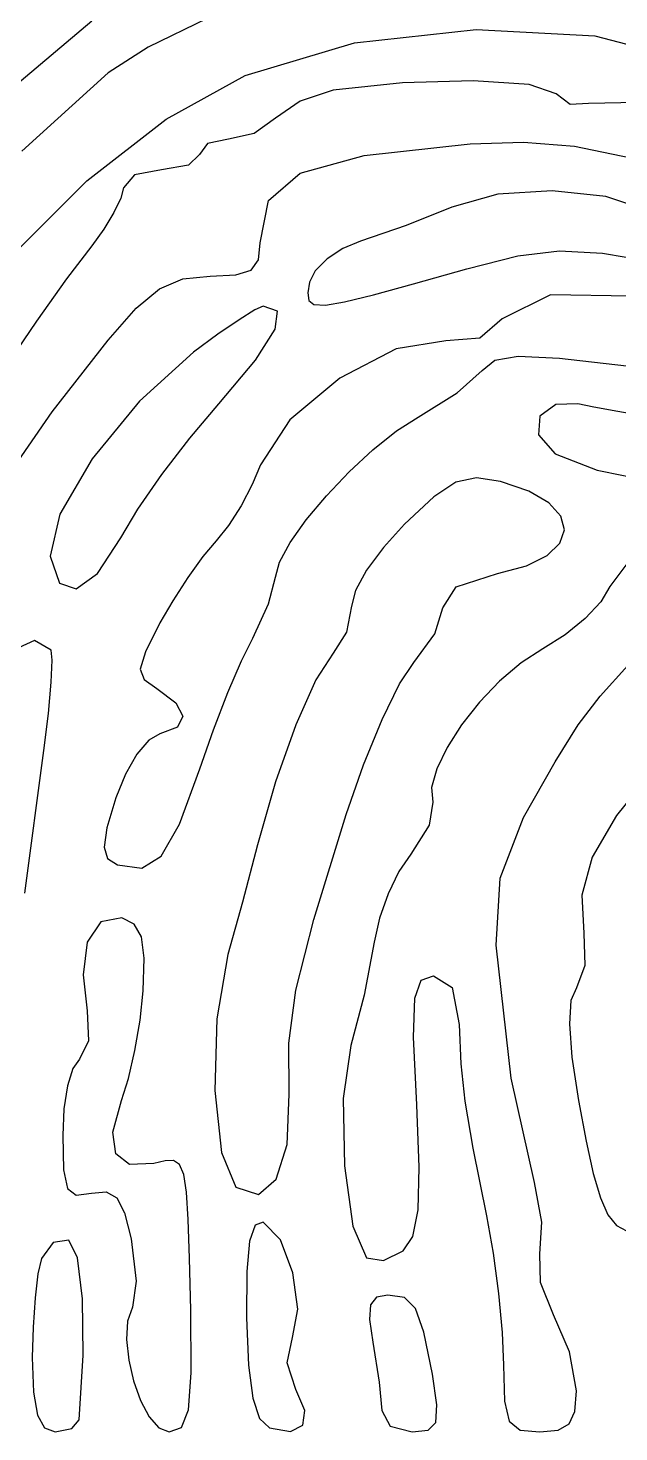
# Model space of a CAD drawing. Extents: x 0 to 100, y 0 to 136.
# Drawn here: x 44.1 to 62.79, y 0 to 44.38 of the extents above; entities that cross this region are included whole.
import ezdxf

# ---------------------------------------------------------------- set-up
doc = ezdxf.new("R2010")
doc.units = 0
doc.layers.get('0').update_dxf_attribs({"linetype": 'CONTINUOUS'})

msp = doc.modelspace()

# ---------------------------------------------------------------- linework, layer by layer
at = {"color": 0}
for p, q in [((43.1973, 42.1541), (46.1091, 44.6056)), ((49.7635, 44.6885), (47.8977, 43.7748)), ((54.4216, 43.918), (58.2732, 44.341)), ((58.2732, 44.341), (62.0254, 44.1399)), ((62.0254, 44.1399), (65.1923, 43.2978)), ((47.8977, 43.7748), (46.634, 42.9616)), ((50.9612, 42.8833), (54.4216, 43.918)), ((46.634, 42.9616), (43.8947, 40.4869)), ((48.4657, 41.4969), (50.9612, 42.8833)), ((55.9442, 42.6558), (53.7503, 42.4173)), ((58.1723, 42.7122), (55.9442, 42.6558)), ((59.9514, 42.5937), (58.1723, 42.7122)), ((53.7503, 42.4173), (52.7004, 42.073)), ((60.802, 42.3072), (59.9514, 42.5937)), ((61.2415, 41.964), (60.802, 42.3072)), ((52.7004, 42.073), (51.9232, 41.5382)), ((61.8271, 42), (61.2415, 41.964)), ((63.3596, 42.0247), (61.8271, 42)), ((45.9535, 39.5524), (48.4657, 41.4969)), ((51.9232, 41.5382), (51.2533, 41.0517)), ((50.4321, 40.8658), (49.7706, 40.7335)), ((51.2533, 41.0517), (50.4321, 40.8658)), ((49.7706, 40.7335), (49.5198, 40.3849)), ((54.7275, 40.349), (58.0775, 40.7183)), ((58.0775, 40.7183), (59.7655, 40.7776)), ((59.7655, 40.7776), (61.3819, 40.6439)), ((61.3819, 40.6439), (63.161, 40.284)), ((49.1698, 40.0431), (48.3168, 39.9038)), ((49.5198, 40.3849), (49.1698, 40.0431)), ((52.7032, 39.799), (54.7275, 40.349)), ((43.6591, 37.254), (45.9535, 39.5524)), ((47.4638, 39.7372), (47.1152, 39.3266)), ((48.3168, 39.9038), (47.4638, 39.7372)), ((51.7066, 38.9283), (52.7032, 39.799)), ((47.1152, 39.3266), (47.0337, 39.0052)), ((58.9552, 39.1266), (57.5, 38.7244)), ((60.6778, 39.2342), (58.9552, 39.1266)), ((62.3743, 39.055), (60.6778, 39.2342)), ((47.0337, 39.0052), (46.8147, 38.5505)), ((51.4421, 37.5955), (51.7066, 38.9283)), ((57.5, 38.7244), (56.0571, 38.1427)), ((63.7494, 38.5932), (62.3743, 39.055)), ((46.8147, 38.5505), (46.4936, 38.027)), ((46.4936, 38.027), (46.1091, 37.5006)), ((56.0571, 38.1427), (54.6156, 37.6439)), ((46.1091, 37.5006), (45.3125, 36.4546)), ((51.3828, 37.0526), (51.4421, 37.5955)), ((54.0508, 37.4096), (53.5534, 37.0815)), ((54.6156, 37.6439), (54.0508, 37.4096)), ((59.5891, 37.1796), (60.9064, 37.3408)), ((60.9064, 37.3408), (62.2639, 37.2678)), ((51.1528, 36.7316), (51.3828, 37.0526)), ((53.5534, 37.0815), (53.1813, 36.7122)), ((57.9808, 36.7714), (59.5891, 37.1796)), ((62.2639, 37.2678), (63.9907, 36.9715)), ((45.3125, 36.4546), (44.366, 35.1193)), ((48.2589, 36.1431), (48.9962, 36.4532)), ((48.9962, 36.4532), (49.856, 36.5386)), ((49.856, 36.5386), (50.6719, 36.5788)), ((50.6719, 36.5788), (51.1528, 36.7316)), ((53.1813, 36.7122), (52.9992, 36.3456)), ((56.2942, 36.2934), (57.9808, 36.7714)), ((47.5121, 35.5258), (48.2589, 36.1431)), ((52.9992, 36.3456), (52.9442, 36.0066)), ((52.9442, 36.0066), (52.9731, 35.771)), ((55.0224, 35.9463), (56.2942, 36.2934)), ((60.6266, 35.9502), (59.0984, 35.1923)), ((63.1804, 35.9022), (60.6266, 35.9502)), ((46.6302, 34.5199), (47.5121, 35.5258)), ((51.5387, 35.5935), (51.2741, 35.4736)), ((51.9906, 35.4309), (51.5387, 35.5935)), ((52.9731, 35.771), (53.14, 35.6415)), ((53.14, 35.6415), (53.5009, 35.6249)), ((53.5009, 35.6249), (54.1101, 35.7244)), ((54.1101, 35.7244), (55.0224, 35.9463)), ((44.366, 35.1193), (43.3433, 33.6103)), ((50.7697, 35.1607), (50.0959, 34.7004)), ((51.2741, 35.4736), (50.7697, 35.1607)), ((51.9081, 34.8602), (51.9906, 35.4309)), ((59.0984, 35.1923), (58.3861, 34.5764)), ((50.0959, 34.7004), (49.3268, 34.1409)), ((51.2893, 33.8832), (51.9081, 34.8602)), ((44.8539, 32.2447), (46.6302, 34.5199)), ((55.7403, 34.2456), (53.9542, 33.3141)), ((57.307, 34.4992), (55.7403, 34.2456)), ((58.3861, 34.5764), (57.307, 34.4992)), ((49.3268, 34.1409), (47.6194, 32.592)), ((50.1357, 32.4997), (51.2893, 33.8832)), ((58.462, 33.558), (58.8603, 33.8846)), ((58.8603, 33.8846), (59.5986, 34.0128)), ((59.5986, 34.0128), (60.9106, 33.9494)), ((60.9106, 33.9494), (63.0287, 33.7013)), ((53.9542, 33.3141), (52.3804, 31.9953)), ((57.6735, 32.8469), (58.462, 33.558)), ((56.4416, 32.0794), (57.6735, 32.8469)), ((47.6194, 32.592), (46.1285, 30.7633)), ((49.2153, 31.4151), (50.1357, 32.4997)), ((60.7921, 32.4817), (60.288, 32.1152)), ((61.4909, 32.4997), (60.7921, 32.4817)), ((61.9898, 32.399), (61.4909, 32.4997)), ((62.7489, 32.2599), (61.9898, 32.399)), ((43.5751, 30.383), (44.8539, 32.2447)), ((52.3804, 31.9953), (51.4505, 30.5773)), ((55.7498, 31.6439), (56.4416, 32.0794)), ((60.288, 32.1152), (60.2463, 31.5268)), ((63.6612, 32.1055), (62.7489, 32.2599)), ((55.0044, 31.0513), (55.7498, 31.6439)), ((60.2463, 31.5268), (60.7688, 30.9177)), ((48.3306, 30.2645), (49.2153, 31.4151)), ((46.1285, 30.7633), (45.1033, 29.0118)), ((54.2505, 30.3527), (55.0044, 31.0513)), ((60.7688, 30.9177), (62.0984, 30.4092)), ((47.5728, 29.1731), (48.3306, 30.2645)), ((51.4505, 30.5773), (51.1888, 29.9503)), ((53.5326, 29.5961), (54.2505, 30.3527)), ((62.0984, 30.4092), (64.1216, 29.9971)), ((51.1888, 29.9503), (50.8332, 29.2792)), ((57.6308, 30.0247), (56.9281, 29.5617)), ((58.2799, 30.1611), (57.6308, 30.0247)), ((59.0381, 30.044), (58.2799, 30.1611)), ((59.9362, 29.7408), (59.0381, 30.044)), ((60.5744, 29.3688), (59.9362, 29.7408)), ((52.8959, 28.8355), (53.5326, 29.5961)), ((56.9281, 29.5617), (56.0091, 28.7018)), ((60.9505, 28.954), (60.5744, 29.3688)), ((45.1033, 29.0118), (44.7947, 27.6917)), ((47.0352, 28.2691), (47.5728, 29.1731)), ((50.8332, 29.2792), (50.4349, 28.6577)), ((61.0665, 28.5226), (60.9505, 28.954)), ((50.4349, 28.6577), (50.0475, 28.1726)), ((52.3847, 28.1175), (52.8959, 28.8355)), ((56.0091, 28.7018), (55.3406, 27.9645)), ((60.9215, 28.0996), (61.0665, 28.5226)), ((46.294, 27.1418), (47.0352, 28.2691)), ((50.0475, 28.1726), (49.6302, 27.6751)), ((52.0457, 27.496), (52.3847, 28.1175)), ((55.3406, 27.9645), (54.8072, 27.2397)), ((60.5194, 27.7124), (60.9215, 28.0996)), ((44.7947, 27.6917), (45.0949, 26.8332)), ((49.6302, 27.6751), (49.1476, 27.0095)), ((59.8593, 27.3844), (60.5194, 27.7124)), ((63.1335, 27.5663), (62.4995, 26.7312)), ((45.6212, 26.6554), (46.294, 27.1418)), ((51.9232, 27.0192), (52.0457, 27.496)), ((54.8072, 27.2397), (54.453, 26.5975)), ((57.6432, 26.7133), (58.9428, 27.1418)), ((58.9428, 27.1418), (59.8593, 27.3844)), ((45.0949, 26.8332), (45.6212, 26.6554)), ((49.1476, 27.0095), (48.671, 26.2764)), ((51.7066, 26.1745), (51.9232, 27.0192)), ((57.2121, 26.0573), (57.6432, 26.7133)), ((62.4995, 26.7312), (62.2131, 26.2461)), ((48.671, 26.2764), (48.2685, 25.5764)), ((54.453, 26.5975), (54.3264, 26.1056)), ((62.2131, 26.2461), (61.7224, 25.7142)), ((51.2025, 25.0968), (51.7066, 26.1745)), ((54.3264, 26.1056), (54.168, 25.2856)), ((56.9599, 25.236), (57.2121, 26.0573)), ((48.2685, 25.5764), (47.807, 24.6628)), ((61.7224, 25.7142), (61.0898, 25.1961)), ((44.3011, 25.0155), (43.7981, 24.7923)), ((44.8222, 24.711), (44.3011, 25.0155)), ((50.8441, 24.3816), (51.2025, 25.0968)), ((54.168, 25.2856), (53.7503, 24.6159)), ((56.2984, 24.3265), (56.9599, 25.236)), ((61.0898, 25.1961), (60.3843, 24.7537)), ((44.8578, 24.4023), (44.8222, 24.711)), ((47.807, 24.6628), (47.643, 24.1184)), ((53.7503, 24.6159), (53.2031, 23.7808)), ((60.3843, 24.7537), (59.6939, 24.31)), ((44.8289, 23.6995), (44.8578, 24.4023)), ((47.643, 24.1184), (47.7668, 23.7849)), ((50.4155, 23.377), (50.8441, 24.3816)), ((55.8465, 23.6513), (56.2984, 24.3265)), ((59.6939, 24.31), (59.0144, 23.7326)), ((62.1908, 23.2585), (63.0671, 24.2314)), ((44.7379, 22.7101), (44.8289, 23.6995)), ((47.7668, 23.7849), (48.1736, 23.5024)), ((53.2031, 23.7808), (52.5695, 22.3587)), ((55.2937, 22.5185), (55.8465, 23.6513)), ((59.0144, 23.7326), (58.3766, 23.0656)), ((48.1736, 23.5024), (48.7758, 23.0504)), ((49.9622, 22.1974), (50.4155, 23.377)), ((61.499, 22.3518), (62.1908, 23.2585)), ((44.5961, 21.5387), (44.7379, 22.7101)), ((48.7758, 23.0504), (48.9934, 22.6274)), ((58.3766, 23.0656), (57.8115, 22.3532)), ((48.8266, 22.2843), (48.2685, 22.0652)), ((48.9934, 22.6274), (48.8266, 22.2843)), ((49.5335, 20.9613), (49.9622, 22.1974)), ((52.5695, 22.3587), (51.9257, 20.5521)), ((54.7095, 21.0895), (55.2937, 22.5185)), ((57.8115, 22.3532), (57.3497, 21.6366)), ((60.766, 21.1832), (61.499, 22.3518)), ((47.9171, 21.8653), (47.541, 21.4244)), ((48.2685, 22.0652), (47.9171, 21.8653)), ((43.9939, 17.0312), (44.5961, 21.5387)), ((47.541, 21.4244), (47.1798, 20.7987)), ((57.3497, 21.6366), (57.0234, 20.9613)), ((48.8901, 19.2112), (49.5335, 20.9613)), ((54.1637, 19.5199), (54.7095, 21.0895)), ((57.0234, 20.9613), (56.8621, 20.3702)), ((59.7683, 19.4235), (60.766, 21.1832)), ((63.9713, 21.0578), (62.7063, 19.491)), ((47.1798, 20.7987), (46.8753, 20.0477)), ((51.9257, 20.5521), (51.3524, 18.5581)), ((46.8753, 20.0477), (46.5885, 19.0968)), ((56.8621, 20.3702), (56.8992, 19.9044)), ((56.8992, 19.9044), (56.7821, 19.185)), ((46.5885, 19.0968), (46.4993, 18.4877)), ((48.3112, 18.2039), (48.8901, 19.2112)), ((53.1414, 16.1975), (54.1637, 19.5199)), ((56.7821, 19.185), (56.2017, 18.2687)), ((59.0296, 17.5052), (59.7683, 19.4235)), ((62.7063, 19.491), (61.9386, 18.1708)), ((46.4993, 18.4877), (46.6108, 18.1281)), ((47.6913, 17.818), (48.3112, 18.2039)), ((51.3524, 18.5581), (50.8773, 16.7487)), ((56.2017, 18.2687), (55.8257, 17.7216)), ((46.6108, 18.1281), (46.9237, 17.9283)), ((46.9237, 17.9283), (47.6913, 17.818)), ((61.9386, 18.1708), (61.6133, 16.9719)), ((55.8257, 17.7216), (55.4838, 17.016)), ((58.9044, 15.3844), (59.0296, 17.5052)), ((55.4838, 17.016), (55.2125, 16.2402)), ((61.6133, 16.9719), (61.6797, 15.7689)), ((50.8773, 16.7487), (50.4197, 15.0964)), ((46.3945, 16.1258), (45.9617, 15.4809)), ((47.0669, 16.2498), (46.3945, 16.1258)), ((47.4543, 16.0569), (47.0669, 16.2498)), ((47.6829, 15.6545), (47.4543, 16.0569)), ((52.5709, 13.9609), (53.1414, 16.1975)), ((55.2125, 16.2402), (55.0485, 15.4809)), ((47.7711, 14.9724), (47.6829, 15.6545)), ((61.6797, 15.7689), (61.7072, 14.7491)), ((45.9617, 15.4809), (45.8403, 14.4501)), ((50.4197, 15.0964), (50.0697, 13.0624)), ((55.0485, 15.4809), (54.7328, 13.8066)), ((59.3767, 11.1786), (58.9044, 15.3844)), ((47.7407, 13.943), (47.7711, 14.9724)), ((61.7072, 14.7491), (61.4426, 14.0381)), ((45.8403, 14.4501), (45.9617, 13.3174)), ((56.3287, 13.7142), (56.527, 14.2847)), ((56.527, 14.2847), (56.9225, 14.4225)), ((56.9225, 14.4225), (57.5151, 14.0505)), ((47.6416, 13.0183), (47.7407, 13.943)), ((52.3434, 12.2921), (52.5709, 13.9609)), ((54.7328, 13.8066), (54.3098, 12.2122)), ((57.5151, 14.0505), (57.7328, 12.8846)), ((61.4426, 14.0381), (61.269, 13.6343)), ((45.9617, 13.3174), (46.0128, 12.3665)), ((56.2942, 12.4768), (56.3287, 13.7142)), ((61.269, 13.6343), (61.2221, 12.8984)), ((47.4789, 12.0551), (47.6416, 13.0183)), ((50.0697, 13.0624), (50.0077, 10.7914)), ((57.7328, 12.8846), (57.7882, 11.6417)), ((61.2221, 12.8984), (61.3008, 11.8456)), ((56.3947, 10.3367), (56.2942, 12.4768)), ((46.0128, 12.3665), (45.7207, 11.7795)), ((47.2765, 11.1704), (47.4789, 12.0551)), ((52.3543, 10.6729), (52.3434, 12.2921)), ((54.3098, 12.2122), (54.0674, 10.5365)), ((45.7207, 11.7795), (45.5126, 11.4873)), ((57.7882, 11.6417), (57.9162, 10.4579)), ((61.3008, 11.8456), (61.5075, 10.4813)), ((45.5126, 11.4873), (45.3457, 10.9389)), ((47.0574, 10.4813), (47.2765, 11.1704)), ((60.1183, 7.88515), (59.3767, 11.1786)), ((45.3457, 10.9389), (45.2328, 10.2113)), ((50.0077, 10.7914), (50.2144, 8.83324)), ((52.2898, 9.08265), (52.3543, 10.6729)), ((45.2328, 10.2113), (45.1926, 9.37479)), ((46.7815, 9.47678), (47.0574, 10.4813)), ((54.0674, 10.5365), (54.1031, 8.40878)), ((56.4734, 8.37434), (56.3947, 10.3367)), ((57.9162, 10.4579), (58.1699, 8.97378)), ((61.5075, 10.4813), (61.7485, 9.18739)), ((45.1926, 9.37479), (45.2219, 8.2889)), ((46.8697, 8.79052), (46.7815, 9.47678)), ((51.9451, 7.98985), (52.2898, 9.08265)), ((58.1699, 8.97378), (58.5996, 6.82681)), ((61.7485, 9.18739), (61.9746, 8.1704)), ((47.3068, 8.45012), (46.8697, 8.79052)), ((48.0769, 8.48596), (47.3068, 8.45012)), ((48.4311, 8.57003), (48.0769, 8.48596)), ((48.6985, 8.57829), (48.4311, 8.57003)), ((48.8901, 8.45425), (48.6985, 8.57829)), ((49.0224, 8.14282), (48.8901, 8.45425)), ((50.2144, 8.83324), (50.6734, 7.74044)), ((45.2219, 8.2889), (45.3457, 7.69634)), ((49.1091, 7.58335), (49.0224, 8.14282)), ((51.3842, 7.50616), (51.9451, 7.98985)), ((54.1031, 8.40878), (54.3662, 6.50572)), ((56.4349, 7.02525), (56.4734, 8.37434)), ((61.9746, 8.1704), (62.2004, 7.40558)), ((45.3457, 7.69634), (45.6226, 7.4869)), ((45.6226, 7.4869), (46.1063, 7.5475)), ((46.1063, 7.5475), (46.5709, 7.59435)), ((46.5709, 7.59435), (46.9029, 7.40421)), ((49.1656, 6.71932), (49.1091, 7.58335)), ((50.6734, 7.74044), (51.3842, 7.50616)), ((60.3511, 6.62975), (60.1183, 7.88515)), ((46.9029, 7.40421), (47.1495, 6.92739)), ((62.2004, 7.40558), (62.4403, 6.86537)), ((47.1495, 6.92739), (47.3562, 6.10609)), ((49.2044, 5.49286), (49.1656, 6.71932)), ((56.2681, 6.17911), (56.4349, 7.02525)), ((58.5996, 6.82681), (58.8077, 5.64857)), ((62.4403, 6.86537), (62.7091, 6.52501)), ((51.2755, 6.54156), (51.1059, 6.03582)), ((51.5387, 6.62838), (51.2755, 6.54156)), ((52.0774, 6.06887), (51.5387, 6.62838)), ((54.3662, 6.50572), (54.8072, 5.50115)), ((60.288, 5.62515), (60.3511, 6.62975)), ((62.7091, 6.52501), (63.023, 6.35688)), ((44.8867, 5.98622), (44.5188, 5.48047)), ((45.3842, 6.05786), (44.8867, 5.98622)), ((45.6629, 5.50115), (45.3842, 6.05786)), ((47.3562, 6.10609), (47.5121, 4.76663)), ((51.1059, 6.03582), (51.0191, 5.07256)), ((52.4715, 5.02984), (52.0774, 6.06887)), ((55.9622, 5.72163), (56.2681, 6.17911)), ((44.5188, 5.48047), (44.4087, 4.99678)), ((45.8198, 4.21128), (45.6629, 5.50115)), ((49.2428, 3.84609), (49.2044, 5.49286)), ((54.8072, 5.50115), (55.3406, 5.42396)), ((55.3406, 5.42396), (55.9622, 5.72163)), ((58.8077, 5.64857), (58.9788, 4.37113)), ((60.3056, 4.71978), (60.288, 5.62515)), ((44.4087, 4.99678), (44.3163, 4.23471)), ((51.0191, 5.07256), (51.0095, 3.60634)), ((52.6288, 3.87918), (52.4715, 5.02984)), ((47.5121, 4.76663), (47.3989, 3.94257)), ((60.7205, 3.70141), (60.3056, 4.71978)), ((44.3163, 4.23471), (44.2542, 3.31556)), ((45.8403, 2.42673), (45.8198, 4.21128)), ((54.9328, 4.0156), (54.8968, 3.55671)), ((55.1229, 4.25676), (54.9328, 4.0156)), ((55.4814, 4.32703), (55.1229, 4.25676)), ((56.0035, 4.2485), (55.4814, 4.32703)), ((56.3548, 3.90673), (56.0035, 4.2485)), ((58.9788, 4.37113), (59.0917, 3.14468)), ((47.3989, 3.94257), (47.2447, 3.49746)), ((49.2566, 1.86724), (49.2428, 3.84609)), ((51.0095, 3.60634), (51.0688, 2.11529)), ((52.4563, 2.9807), (52.6288, 3.87918)), ((54.8968, 3.55671), (55.0002, 2.836)), ((56.6208, 3.15157), (56.3548, 3.90673)), ((61.2221, 2.53697), (60.7205, 3.70141)), ((44.2542, 3.31556), (44.2309, 2.35645)), ((47.2447, 3.49746), (47.2101, 2.92144)), ((56.8868, 1.82728), (56.6208, 3.15157)), ((59.0917, 3.14468), (59.1344, 2.11529)), ((47.2101, 2.92144), (47.2793, 2.27376)), ((52.2898, 2.18557), (52.4563, 2.9807)), ((55.0002, 2.836), (55.2055, 1.57648)), ((44.2309, 2.35645), (44.268, 1.25815)), ((45.7108, 0.38447), (45.8403, 2.42673)), ((47.2793, 2.27376), (47.4334, 1.61093)), ((61.4426, 1.29811), (61.2221, 2.53697)), ((49.1712, 0.69729), (49.2566, 1.86724)), ((51.0688, 2.11529), (51.2025, 1.07211)), ((52.5667, 1.34634), (52.2898, 2.18557)), ((57.0301, 0.85301), (56.8868, 1.82728)), ((59.1344, 2.11529), (59.1661, 0.97427)), ((47.4334, 1.61093), (47.6553, 0.99494)), ((52.8532, 0.67386), (52.5667, 1.34634)), ((55.2055, 1.57648), (55.2884, 0.67248)), ((44.268, 1.25815), (44.3921, 0.52917)), ((47.6553, 0.99494), (47.928, 0.48094)), ((51.2025, 1.07211), (51.4188, 0.42581)), ((59.1661, 0.97427), (59.3178, 0.33762)), ((61.3943, 0.64906), (61.4426, 1.29811)), ((44.3921, 0.52917), (44.6155, 0.1254)), ((47.928, 0.48094), (48.2342, 0.13091)), ((48.9493, 0.14194), (49.1712, 0.69729)), ((52.7844, 0.20946), (52.8532, 0.67386)), ((55.2884, 0.67248), (55.5516, 0.18604)), ((56.9997, 0.30179), (57.0301, 0.85301)), ((61.2179, 0.25218), (61.3943, 0.64906)), ((44.6155, 0.1254), (44.9516, 0)), ((44.9516, 0), (45.4851, 0.10611)), ((45.4851, 0.10611), (45.7108, 0.38447)), ((48.2342, 0.13091), (48.5581, 0)), ((48.5581, 0), (48.9493, 0.14194)), ((51.4188, 0.42581), (51.7303, 0.12954)), ((51.7303, 0.12954), (52.397, 0.00965)), ((52.397, 0.00965), (52.7844, 0.20946)), ((55.5516, 0.18604), (56.2501, 0)), ((56.2501, 0), (56.7531, 0.0565)), ((56.7531, 0.0565), (56.9997, 0.30179)), ((59.3178, 0.33762), (59.665, 0.06063)), ((59.665, 0.06063), (60.288, 0)), ((60.288, 0), (60.8651, 0.05512)), ((60.8651, 0.05512), (61.2179, 0.25218))]:
    msp.add_line(p, q, dxfattribs=at)

doc.saveas('drawing.dxf')
